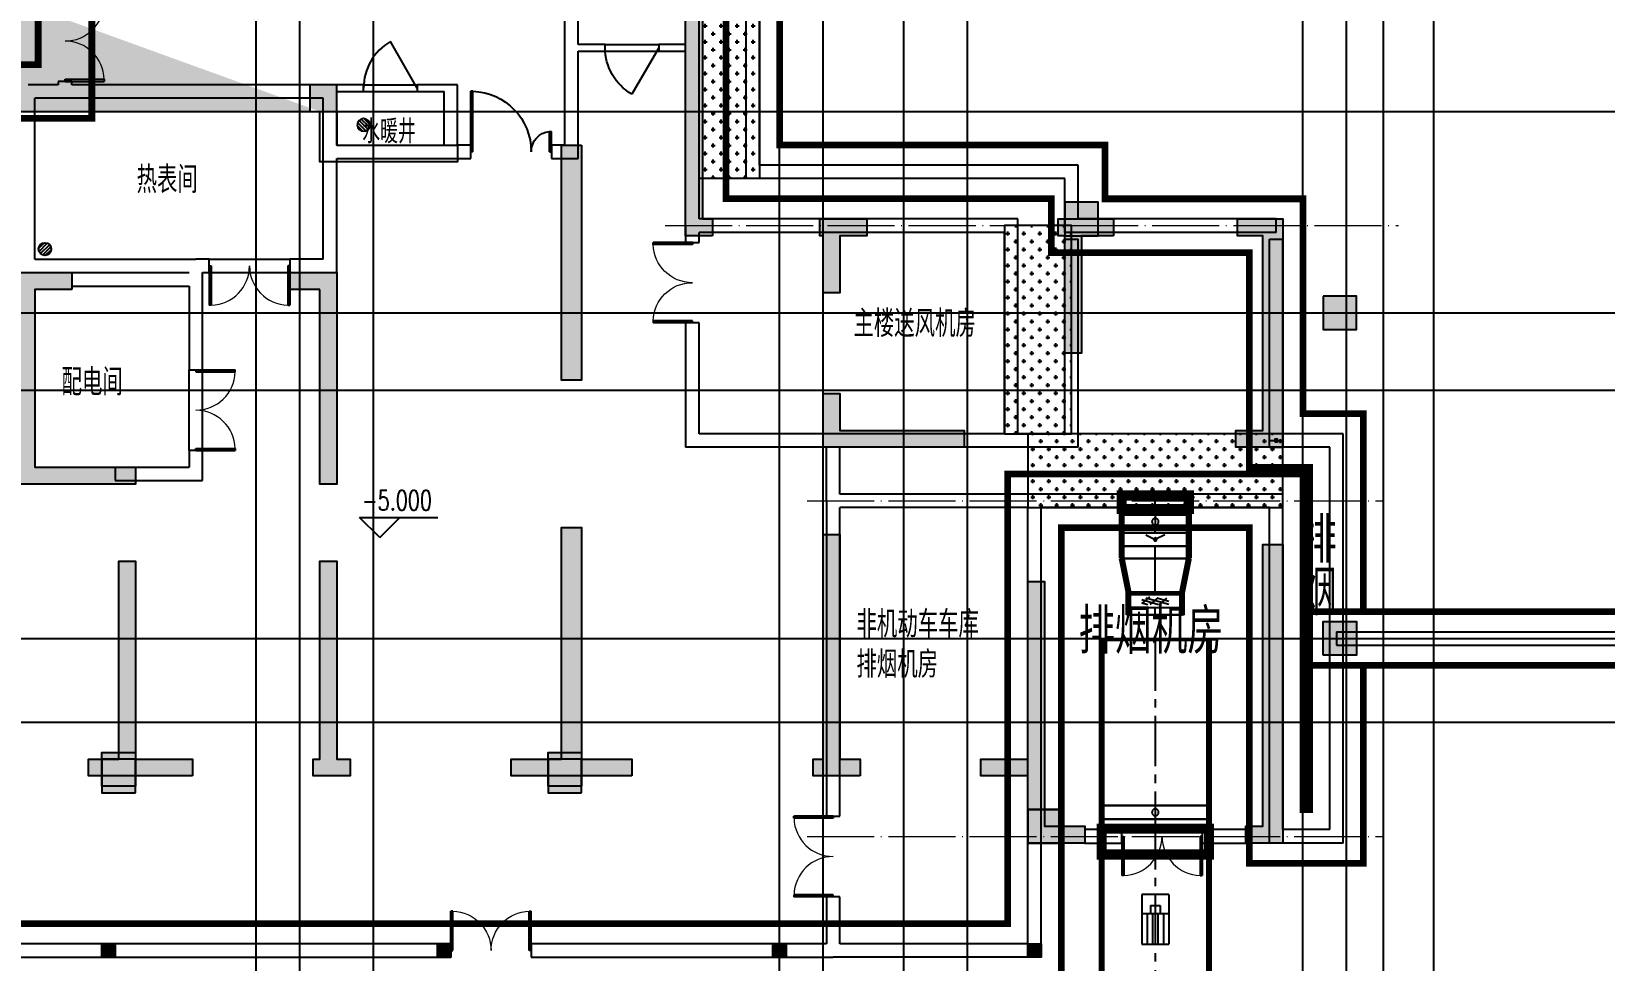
# Model space of a CAD drawing. Extents: x 369444 to 684549, y -549309 to 575337.
# Drawn here: x 417324 to 440770, y 229857 to 243700 of the extents above; entities that cross this region are included whole.
import ezdxf

# ---------------------------------------------------------------- set-up
doc = ezdxf.new("R2010")
doc.units = 0
doc.header["$LTSCALE"] = 1000
doc.header["$MEASUREMENT"] = 0
for name, pattern in [('CENTER2', [1.125, 0.75, -0.125, 0.125, -0.125]), ('DASH', [0.35, 0.25, -0.1]), ('DOTE', [2.42, 2, -0.2, 0.02, -0.2])]:
    doc.linetypes.add(name, pattern=pattern)
for name, color, linetype in [('A-DRWD', 140, 'Continuous'), ('COLUMN', 9, 'Continuous'), ('DIM_ELEV', 3, 'Continuous'), ('DOTE', 1, 'Continuous'), ('DUCT-排烟中心线', 5, 'CENTER2'), ('DUCT-排烟法兰', 4, 'Continuous'), ('DUCT-排烟管', 2, 'Continuous'), ('DUCT-排烟管端线', 4, 'Continuous'), ('DUCT-排烟阀门', 7, 'Continuous'), ('EQUIP_地漏', 7, 'Continuous'), ('HATCH_通用填充', 8, 'Continuous'), ('PROMPT', 1, 'Continuous'), ('WALL', 9, 'Continuous'), ('WINDOW', 4, 'Continuous'), ('房间名称', 72, 'Continuous'), ('构造柱', 6, 'Continuous'), ('防火分区线', 7, 'Continuous'), ('颜洞口', 1, 'Continuous'), ('风管标注', 3, 'Continuous')]:
    doc.layers.add(name, color=color, linetype=linetype)
doc.layers.add('DOTE2', color=122, linetype='DOTE', lineweight=9)
doc.layers.add('TEXT', color=7, linetype='Continuous', lineweight=13)
doc.styles.add('_HZTXT', font='txt.shx', dxfattribs={"width": 0.8, "bigfont": 'HZTXT.shx'})
doc.styles.add('_TCH_DIM', font='SIMPLEX', dxfattribs={"bigfont": 'GBCBIG'})
doc.styles.add('HNSJY', font='hnsjy-07.shx', dxfattribs={"width": 0.8, "bigfont": 'hnsjy-hz.shx'})
pattern_1 = [(0, (578068.88, 460955.98), (119.0625, 119.0625), [59.53125, -178.59375]), (90, (578098.65, 460926.21), (-119.0625, 119.0625), [59.53125, -178.59375])]

# ---------------------------------------------------------------- blocks, each defined once
blk = doc.blocks.new('A$C47E9097D')
at = {"layer": '构造柱'}
for points in [[(38050, -240400), (37850, -240400), (37850, -240600), (38050, -240600)], [(43050, -240400), (42850, -240400), (42850, -240600), (43050, -240600)], [(48050, -240400), (47850, -240400), (47850, -240600), (48050, -240600)], [(51850, -240400), (51650, -240400), (51650, -240600), (51850, -240600)]]:
    blk.add_hatch(color=256, dxfattribs=at).paths.add_polyline_path(points)
at = {"layer": '构造柱', "elevation": 14}
for points in [[(37850, -240400), (38050, -240400), (38050, -240600), (37850, -240600)], [(42850, -240400), (43050, -240400), (43050, -240600), (42850, -240600)], [(47850, -240400), (48050, -240400), (48050, -240600), (47850, -240600)], [(51650, -240400), (51850, -240400), (51850, -240600), (51650, -240600)]]:
    blk.add_lwpolyline(points, close=True, dxfattribs=at)
blk = doc.blocks.new('$TwtSys$00000141')
for p, q in [((-94, 8), (-10, 92)), ((-94, 8), (-10, 92)), ((-87, -35), (35, 87)), ((-87, -35), (35, 87)), ((-66, -66), (66, 66)), ((-66, -66), (66, 66)), ((-32, -87), (88, 33)), ((-32, -87), (88, 33)), ((11, -92), (92, -11)), ((11, -92), (92, -11))]:
    blk.add_line(p, q)
blk.add_circle((0, 0), 94)
blk.add_circle((0, 0), 94)
blk = doc.blocks.new('asdfdsghjgfh')
at = {"layer": 'WALL'}
h = blk.add_hatch(color=0, dxfattribs=at)
h.dxf.hatch_style = 1
h.paths.add_polyline_path([(463674, -219233), (463674, -218733), (463174, -218733), (463174, -218983), (463174, -219233), (463424, -219233)])
h.paths.add_polyline_path([(458774, -219233), (458774, -218983), (458774, -218733), (458274, -218733), (458274, -219233), (458524, -219233)])
h.paths.add_polyline_path([(445574, -219033), (445574, -218533), (445074, -218533), (445074, -218783), (445074, -219033), (445324, -219033)])
h.paths.add_polyline_path([(440674, -219033), (440674, -218783), (440674, -218533), (440174, -218533), (440174, -219033), (440424, -219033)])
h.paths.add_polyline_path([(469574, -227683), (469574, -227433), (469574, -227183), (469074, -227183), (469074, -227433), (469074, -227683), (469324, -227683)])
h.paths.add_polyline_path([(434774, -227683), (434774, -227433), (434774, -227183), (434274, -227183), (434274, -227433), (434274, -227683), (434524, -227683)])
h.paths.add_polyline_path([(461874, -235983), (461874, -235833), (461874, -235583), (461874, -235483), (461774, -235483), (461474, -235483), (461374, -235483), (461374, -235583), (461374, -235833), (461374, -235983)])
h.paths.add_polyline_path([(455224, -235983), (455224, -235833), (455224, -235583), (455224, -235483), (455074, -235483), (454824, -235483), (454724, -235483), (454724, -235583), (454724, -235833), (454724, -235983)])
h.paths.add_polyline_path([(445874, -235983), (445874, -235483), (445774, -235483), (445524, -235483), (445374, -235483), (445374, -235583), (445374, -235833), (445374, -235983)])
h.paths.add_polyline_path([(438374, -235983), (438374, -235833), (438374, -235583), (438374, -235483), (438274, -235483), (438024, -235483), (437874, -235483), (437874, -235583), (437874, -235833), (437874, -235983)])
h.paths.add_polyline_path([(469024, -236733), (469024, -236483), (469024, -236233), (468774, -236233), (468524, -236233), (468524, -236733)])
h.paths.add_polyline_path([(435324, -236733), (435324, -236233), (435074, -236233), (434824, -236233), (434824, -236483), (434824, -236733)])
at = {"layer": 'WALL', "color": 0}
for points in [[(469574, -227683), (469574, -227433), (469574, -227183), (469074, -227183), (469074, -227433), (469074, -227683), (469324, -227683)], [(455224, -235983), (455224, -235833), (455224, -235583), (455224, -235483), (455074, -235483), (454824, -235483), (454724, -235483), (454724, -235583), (454724, -235833), (454724, -235983)], [(469024, -236733), (469024, -236483), (469024, -236233), (468774, -236233), (468524, -236233), (468524, -236733)]]:
    blk.add_lwpolyline(points, close=True, dxfattribs=at)
at = {"layer": 'WALL', "color": 0, "elevation": 14}
blk.add_lwpolyline([(461874, -235983), (461874, -235833), (461874, -235583), (461874, -235483), (461774, -235483), (461474, -235483), (461374, -235483), (461374, -235583), (461374, -235833), (461374, -235983)], close=True, dxfattribs=at)
blk = doc.blocks.new('256g1dfgdf')
at = {"layer": 'WALL'}
h = blk.add_hatch(color=0, dxfattribs=at)
h.dxf.hatch_style = 1
h.paths.add_polyline_path([(-183057, -69119), (-183057, -68619), (-183557, -68619), (-183557, -69119)], flags=17)
h.paths.add_polyline_path([(-170857, -69119), (-170857, -68619), (-171407, -68619), (-171407, -69119)], flags=17)
h.paths.add_polyline_path([(-171407, -70819), (-171157, -70819), (-171157, -70419), (-171557, -70419), (-171557, -70819)], flags=17)
h.paths.add_polyline_path([(-183507, -70819), (-183357, -70819), (-183357, -70419), (-183757, -70419), (-183757, -70819)], flags=17)
h.paths.add_polyline_path([(-168657, -64219), (-170857, -64219), (-170857, -66419), (-170307, -66419), (-170307, -66619), (-171107, -66619), (-171107, -63969), (-168457, -63969), (-168457, -66619), (-169207, -66619), (-169207, -66419), (-168657, -66419)])
h.paths.add_polyline_path([(-179257, -73469), (-179807, -73469), (-179807, -73219), (-179257, -73219), (-178857, -73219), (-178857, -73469), (-179007, -73469), (-179007, -76369), (-180757, -76369), (-180757, -76119), (-179257, -76119)])
h.paths.add_polyline_path([(-165957, -64219), (-166607, -64219), (-166607, -63969), (-165707, -63969), (-165707, -65769), (-165957, -65769)])
h.paths.add_polyline_path([(-188307, -64019), (-188957, -64019), (-188957, -65569), (-189207, -65569), (-189207, -63769), (-188307, -63769)])
h.paths.add_polyline_path([(-173307, -80719), (-174157, -80719), (-174857, -80719), (-174857, -80469), (-174407, -80469), (-174407, -77519), (-174157, -77519), (-174157, -80469), (-173307, -80469)])
h.paths.add_polyline_path([(-180757, -80719), (-181607, -80719), (-181607, -80469), (-180757, -80469), (-180757, -77519), (-180507, -77519), (-180507, -80469), (-180057, -80469), (-180057, -80719)])
h.paths.add_polyline_path([(-175107, -73469), (-175657, -73469), (-175657, -76119), (-174157, -76119), (-174157, -76369), (-175907, -76369), (-175907, -73469), (-176057, -73469), (-176057, -73219), (-175657, -73219), (-175107, -73219)])
h.paths.add_polyline_path([(-159582, -72669), (-160057, -72669), (-160057, -74419), (-160307, -74419), (-160307, -72669), (-160407, -72669), (-160407, -72419), (-160057, -72419), (-159582, -72419)])
h.paths.add_polyline_path([(-163357, -80719), (-163657, -80719), (-164057, -80719), (-164057, -80469), (-163907, -80469), (-163907, -77119), (-163657, -77119), (-163657, -80469), (-163357, -80469)])
h.paths.add_polyline_path([(-166757, -80719), (-167782, -80719), (-168557, -80719), (-168557, -80469), (-167807, -80469), (-167807, -77019), (-167507, -77019), (-167507, -80469), (-166757, -80469)])
h.paths.add_polyline_path([(-191007, -75019), (-191007, -75819), (-193107, -75819), (-193107, -75569), (-191257, -75569), (-191257, -75019)])
h.paths.add_polyline_path([(-183307, -66419), (-184057, -66419), (-184057, -64019), (-186257, -64019), (-186257, -66219), (-185707, -66219), (-185707, -66419), (-186457, -66419), (-186457, -63769), (-183807, -63769), (-183807, -66169), (-183307, -66169)])
h.paths.add_polyline_path([(-171407, -73469), (-171857, -73469), (-171857, -73219), (-171157, -73219), (-171157, -76369), (-171407, -76369)])
h.paths.add_polyline_path([(-183057, -73469), (-183507, -73469), (-183507, -76369), (-183757, -76369), (-183757, -73219), (-183057, -73219)])
h.paths.add_polyline_path([(-187382, -80719), (-188157, -80719), (-188157, -80469), (-187407, -80469), (-187407, -77019), (-187107, -77019), (-187107, -80469), (-186357, -80469), (-186357, -80719)])
h.paths.add_polyline_path([(-191257, -80719), (-191557, -80719), (-191557, -80469), (-191257, -80469), (-191257, -77119), (-191007, -77119), (-191007, -80469), (-190857, -80469), (-190857, -80719)])
h.paths.add_polyline_path([(-194857, -72669), (-195332, -72669), (-195332, -72419), (-194857, -72419), (-194507, -72419), (-194507, -72669), (-194607, -72669), (-194607, -74419), (-194857, -74419)])
h.paths.add_polyline_path([(-157057, -81719), (-157607, -81719), (-157607, -81469), (-157357, -81469), (-157357, -77269), (-157057, -77269)])
h.paths.add_polyline_path([(-197307, -81719), (-197857, -81719), (-197857, -77269), (-197557, -77269), (-197557, -81469), (-197307, -81469)])
h.paths.add_polyline_path([(-165557, -72669), (-165957, -72669), (-165957, -69119), (-166357, -69119), (-166357, -68919), (-165707, -68919), (-165707, -72419), (-165557, -72419)])
h.paths.add_polyline_path([(-188957, -72669), (-189357, -72669), (-189357, -72419), (-189207, -72419), (-189207, -68919), (-188507, -68919), (-188507, -69119), (-188957, -69119)])
h.paths.add_polyline_path([(-160857, -80719), (-161557, -80719), (-161557, -80469), (-160857, -80469), (-160857, -77819), (-160607, -77819), (-160607, -80469), (-160607, -81469), (-160007, -81469), (-160007, -81719), (-160857, -81719)])
h.paths.add_polyline_path([(-187107, -71319), (-187107, -74819), (-187407, -74819), (-187407, -71319)])
h.paths.add_polyline_path([(-193357, -80719), (-194057, -80719), (-194057, -81719), (-194907, -81719), (-194907, -81469), (-194307, -81469), (-194307, -80469), (-194307, -77819), (-194057, -77819), (-194057, -80469), (-193357, -80469)])
h.paths.add_polyline_path([(-167507, -71319), (-167507, -74819), (-167807, -74819), (-167807, -71319)])
h.paths.add_polyline_path([(-171157, -80719), (-171507, -80719), (-171507, -80469), (-171407, -80469), (-171407, -77519), (-171157, -77519), (-171157, -80469), (-170957, -80469), (-170957, -80719)])
h.paths.add_polyline_path([(-183407, -80719), (-183757, -80719), (-183957, -80719), (-183957, -80469), (-183757, -80469), (-183757, -77519), (-183507, -77519), (-183507, -80469), (-183407, -80469)])
h.paths.add_polyline_path([(-157057, -75819), (-157757, -75819), (-157757, -75569), (-157357, -75569), (-157357, -72669), (-157732, -72669), (-157732, -72419), (-157057, -72419)])
h.paths.add_polyline_path([(-197157, -75819), (-197857, -75819), (-197857, -72419), (-197182, -72419), (-197182, -72669), (-197557, -72669), (-197557, -75569), (-197157, -75569)])
h.paths.add_polyline_path([(-163907, -72669), (-163957, -72669), (-163957, -72419), (-163657, -72419), (-163257, -72419), (-163257, -72669), (-163657, -72669), (-163657, -73519), (-163907, -73519)])
h.paths.add_polyline_path([(-190957, -72669), (-191007, -72669), (-191007, -73519), (-191257, -73519), (-191257, -72669), (-191657, -72669), (-191657, -72419), (-191257, -72419), (-190957, -72419)])
h.paths.add_polyline_path([(-161807, -75819), (-163907, -75819), (-163907, -75019), (-163657, -75019), (-163657, -75569), (-161807, -75569)])
edge = h.paths.add_edge_path()
edge.add_line((-183557, -66419), (-183557, -66519))
edge.add_line((-183557, -66519), (-183307, -66519))
edge.add_line((-183307, -66519), (-183307, -66419))
edge.add_line((-183507, -70819), (-183507, -71569))
edge.add_line((-183507, -71569), (-185557, -71569))
edge.add_line((-185557, -71569), (-185557, -71319))
edge.add_line((-185557, -71319), (-183757, -71319))
edge.add_line((-183757, -71319), (-183757, -70819))
edge.add_line((-171157, -70819), (-171157, -71319))
edge.add_line((-171157, -71319), (-169357, -71319))
edge.add_line((-169357, -71319), (-169357, -71569))
edge.add_line((-169357, -71569), (-171407, -71569))
edge.add_line((-171407, -71569), (-171407, -70819))
h.paths.add_polyline_path([(-183557, -66519), (-183307, -66519), (-183307, -66419), (-183557, -66419)], flags=16)
h.paths.add_polyline_path([(-183757, -71569), (-183507, -71569), (-183507, -70819), (-183757, -70819)], flags=16)
h.paths.add_polyline_path([(-185557, -71569), (-183757, -71569), (-183757, -71319), (-185557, -71319)], flags=16)
h.paths.add_polyline_path([(-171407, -71569), (-171157, -71569), (-171157, -70819), (-171407, -70819)], flags=16)
h.paths.add_polyline_path([(-171157, -71569), (-169357, -71569), (-169357, -71319), (-171157, -71319)], flags=16)
at = {"layer": 'WALL', "color": 0}
for points in [[(-165557, -72669), (-165957, -72669), (-165957, -69119), (-166357, -69119), (-166357, -68919), (-165707, -68919), (-165707, -72419), (-165557, -72419)], [(-171407, -70819), (-171157, -70819), (-171157, -70419), (-171557, -70419), (-171557, -70819)], [(-167507, -71319), (-167507, -74819), (-167807, -74819), (-167807, -71319)], [(-163907, -72669), (-163957, -72669), (-163957, -72419), (-163657, -72419), (-163257, -72419), (-163257, -72669), (-163657, -72669), (-163657, -73519), (-163907, -73519)], [(-159582, -72669), (-160057, -72669), (-160057, -74419), (-160307, -74419), (-160307, -72669), (-160407, -72669), (-160407, -72419), (-160057, -72419), (-159582, -72419)], [(-157057, -75819), (-157757, -75819), (-157757, -75569), (-157357, -75569), (-157357, -72669), (-157732, -72669), (-157732, -72419), (-157057, -72419)], [(-175107, -73469), (-175657, -73469), (-175657, -76119), (-174157, -76119), (-174157, -76369), (-175907, -76369), (-175907, -73469), (-176057, -73469), (-176057, -73219), (-175657, -73219), (-175107, -73219)], [(-171407, -73469), (-171857, -73469), (-171857, -73219), (-171157, -73219), (-171157, -76369), (-171407, -76369)], [(-161807, -75819), (-163907, -75819), (-163907, -75019), (-163657, -75019), (-163657, -75569), (-161807, -75569)], [(-166757, -80719), (-167782, -80719), (-168557, -80719), (-168557, -80469), (-167807, -80469), (-167807, -77019), (-167507, -77019), (-167507, -80469), (-166757, -80469)], [(-163357, -80719), (-163657, -80719), (-164057, -80719), (-164057, -80469), (-163907, -80469), (-163907, -77119), (-163657, -77119), (-163657, -80469), (-163357, -80469)], [(-157057, -81719), (-157607, -81719), (-157607, -81469), (-157357, -81469), (-157357, -77269), (-157057, -77269)], [(-173307, -80719), (-174157, -80719), (-174857, -80719), (-174857, -80469), (-174407, -80469), (-174407, -77519), (-174157, -77519), (-174157, -80469), (-173307, -80469)], [(-171157, -80719), (-171507, -80719), (-171507, -80469), (-171407, -80469), (-171407, -77519), (-171157, -77519), (-171157, -80469), (-170957, -80469), (-170957, -80719)], [(-160857, -80719), (-161557, -80719), (-161557, -80469), (-160857, -80469), (-160857, -77819), (-160607, -77819), (-160607, -80469), (-160607, -81469), (-160007, -81469), (-160007, -81719), (-160857, -81719)]]:
    blk.add_lwpolyline(points, close=True, dxfattribs=at)
blk.add_lwpolyline([(-171157, -70819), (-171157, -71319), (-169357, -71319), (-169357, -71569), (-171407, -71569), (-171407, -70819)], dxfattribs=at)
blk = doc.blocks.new('$DorLib2D$00000002')
for p, q in [((-0.5, 0), (-0.5, 0.4875)), ((-0.475, 0.4875), (-0.5, 0.4875)), ((-0.475, 0), (-0.475, 0.4875)), ((0.475, 0), (0.475, 0.4875)), ((0.475, 0.4875), (0.5, 0.4875)), ((0.5, 0), (0.5, 0.4875)), ((-0.5, 0), (-0.475, 0)), ((0.5, 0), (0.475, 0))]:
    blk.add_line(p, q)
at = {"lineweight": 13}
for centre, start, end in [((-0.4875, 0), 0, 88.53072), ((0.4875, 0), 91.46928, 180)]:
    blk.add_arc(centre, 0.4875, start, end, dxfattribs=at)
blk = doc.blocks.new('$DORLIB2D$00000228')
at = {"color": 0, "lineweight": -2}
blk.add_line((0.5, 0), (0, 0.866), dxfattribs=at)
blk.add_arc((0.5, 0), 1, 120, 180, dxfattribs=at)
blk = doc.blocks.new('$DorLib2D$00000225')
at = {"color": 0}
for p, q in [((0.475, -0.001), (0.475, 0.752)), ((0.475, 0.752), (0.5, 0.752)), ((0.5, -0.001), (0.5, 0.752)), ((-0.5, 0), (-0.5, 0.252)), ((-0.475, 0.252), (-0.5, 0.252)), ((-0.475, 0), (-0.475, 0.252)), ((-0.475, 0), (-0.5, 0)), ((0.475, -0.001), (0.5, -0.001))]:
    blk.add_line(p, q, dxfattribs=at)
for centre, radius, start, end in [((0.505, -0.002), 0.755, 92.2493, 179.7238), ((-0.501, 0.003), 0.251, 359.7899, 84.0974)]:
    blk.add_arc(centre, radius, start, end, dxfattribs=at)
blk = doc.blocks.new('column500')
h = blk.add_hatch(color=0)
h.dxf.hatch_style = 1
h.paths.add_polyline_path([(-216381, -381440), (-215881, -381440), (-215881, -380940), (-216381, -380940)])
at = {"color": 0}
blk.add_lwpolyline([(-216381, -381440), (-215881, -381440), (-215881, -380940), (-216381, -380940)], close=True, dxfattribs=at)
blk = doc.blocks.new('N-风管')
at = {"color": 0}
for p, q in [((38489269830.665176, 3905325314.898585, -385.98599), (38489269830.665176, 3905324573.898585, -385.98599)), ((38489270230.665176, 3905325314.898585, -385.98599), (38489269830.665176, 3905325314.898585, -385.98599)), ((38489269830.665176, 3905325029.909986, -385.98599), (38489270230.665176, 3905325029.909986, -385.98599)), ((38489269958.665176, 3905325150.692986, -385.98599), (38489270102.665176, 3905325150.692986, -385.98599)), ((38489269958.665176, 3905325150.692986, -385.98599), (38489269958.665176, 3905325029.909986, -385.98599)), ((38489269830.665176, 3905324573.898585, -385.98599), (38489270230.665176, 3905324573.898585, -385.98599))]:
    blk.add_line(p, q, dxfattribs=at)
at = {"color": 0, "linetype": 'Continuous'}
for p, q in [((38489270230.665176, 3905325314.898585, -385.98599), (38489270230.665176, 3905324573.898585, -385.98599)), ((38489269910.665176, 3905325029.909986, -385.98599), (38489269910.665176, 3905324573.898585, -385.98599)), ((38489269990.665176, 3905325029.909986, -385.98599), (38489269990.665176, 3905324573.898585, -385.98599)), ((38489270070.665176, 3905325029.909986, -385.98599), (38489270070.665176, 3905324573.898585, -385.98599)), ((38489270102.665176, 3905325150.692986, -385.98599), (38489270102.665176, 3905325029.909986, -385.98599)), ((38489270150.665176, 3905325029.909986, -385.98599), (38489270150.665176, 3905324573.898585, -385.98599))]:
    blk.add_line(p, q, dxfattribs=at)
at = {"layer": 'DUCT-排烟中心线', "color": 0}
for p, q in [((38489270030.665176, 3905330968.89045), (38489270030.665176, 3905331280.367709)), ((38489270030.665176, 3905330968.89045), (38489270030.665176, 3905331280.367709)), ((38489270030.665176, 3905330704.888152), (38489270030.665176, 3905330768.49045)), ((38489270030.665176, 3905330321.282663), (38489270030.665176, 3905330504.488152)), ((38489270030.665176, 3905329821.282663), (38489270030.665176, 3905330321.282663)), ((38489270030.665176, 3905329786.707947), (38489270030.665176, 3905329821.282663)), ((38489270030.665176, 3905329480.56771), (38489270030.665176, 3905329586.307947)), ((38489270030.665176, 3905329100.46771), (38489270030.665176, 3905326639.053872)), ((38489270030.665176, 3905326438.653872), (38489270030.665176, 3905323890.568964))]:
    blk.add_line(p, q, dxfattribs=at)
at = {"layer": 'DUCT-排烟法兰', "color": 0}
for p, q in [((38489270560.665176, 3905330968.79045), (38489269500.665176, 3905330968.79045)), ((38489270560.665176, 3905330968.79045), (38489269500.665176, 3905330968.79045)), ((38489270560.665176, 3905330768.59045), (38489269500.665176, 3905330768.59045)), ((38489270560.665176, 3905330321.182663), (38489269500.665176, 3905330321.182663)), ((38489270460.665176, 3905329821.382663), (38489269600.665176, 3905329821.382663)), ((38489270460.665176, 3905329786.607947), (38489269600.665176, 3905329786.607947)), ((38489270460.665176, 3905329586.407947), (38489269600.665176, 3905329586.407947)), ((38489270460.665176, 3905329480.46771), (38489269600.665176, 3905329480.46771)), ((38489269190.665176, 3905326638.953872), (38489270870.665176, 3905326638.953872)), ((38489269190.665176, 3905326438.753872), (38489270870.665176, 3905326438.753872))]:
    blk.add_line(p, q, dxfattribs=at)
at = {"layer": 'DUCT-排烟法兰', "color": 0, "linetype": 'ByBlock'}
for p, q in [((38489270560.665176, 3905330704.788152), (38489269500.665176, 3905330704.788152)), ((38489270560.665176, 3905330504.588152), (38489269500.665176, 3905330504.588152))]:
    blk.add_line(p, q, dxfattribs=at)
at = {"layer": 'DUCT-排烟管', "color": 0, "const_width": 90}
for points in [[(38489269530.665176, 3905331280.367709), (38489269530.665176, 3905330968.89045)], [(38489269530.665176, 3905331280.367709), (38489269530.665176, 3905330968.89045)], [(38489270530.665176, 3905330968.89045), (38489270530.665176, 3905331280.367709)], [(38489270530.665176, 3905330968.89045), (38489270530.665176, 3905331280.367709)], [(38489269530.665176, 3905330768.69045), (38489269530.665176, 3905330968.69045)], [(38489269530.665176, 3905330768.49045), (38489269530.665176, 3905330704.888152)], [(38489270530.665176, 3905330968.69045), (38489270530.665176, 3905330768.69045)], [(38489270530.665176, 3905330704.888152), (38489270530.665176, 3905330768.49045)], [(38489269530.665176, 3905330504.688152), (38489269530.665176, 3905330704.688152)], [(38489270530.665176, 3905330704.688152), (38489270530.665176, 3905330504.688152)], [(38489269530.665176, 3905330504.488152), (38489269530.665176, 3905330321.282663)], [(38489269630.665176, 3905329821.282663), (38489269530.665176, 3905330321.282663)], [(38489270430.665176, 3905329821.282663), (38489270530.665176, 3905330321.282663)], [(38489270530.665176, 3905330321.282663), (38489270530.665176, 3905330504.488152)], [(38489269630.665176, 3905329821.282663), (38489269630.665176, 3905329786.707947)], [(38489269630.665176, 3905329586.507947), (38489269630.665176, 3905329786.507947)], [(38489270430.665176, 3905329786.707947), (38489270430.665176, 3905329821.282663)], [(38489270430.665176, 3905329786.507947), (38489270430.665176, 3905329586.507947)], [(38489269630.665176, 3905329586.307947), (38489269630.665176, 3905329480.56771)], [(38489270430.665176, 3905329480.56771), (38489270430.665176, 3905329586.307947)], [(38489269230.665176, 3905329100.46771), (38489269230.665176, 3905326639.053872)], [(38489270830.665176, 3905326639.053872), (38489270830.665176, 3905329100.46771)], [(38489269230.665176, 3905326438.853872), (38489269230.665176, 3905326638.853872)], [(38489270830.665176, 3905326638.853872), (38489270830.665176, 3905326438.853872)], [(38489269230.665176, 3905326438.653872), (38489269230.665176, 3905323890.568964)], [(38489270830.665176, 3905323890.568964), (38489270830.665176, 3905326438.653872)]]:
    blk.add_lwpolyline(points, dxfattribs=at)
at = {"layer": 'DUCT-排烟管端线', "color": 0}
for p, q in [((38489270530.665176, 3905331280.367709), (38489269530.665176, 3905331280.367709)), ((38489270530.665176, 3905331280.367709), (38489269530.665176, 3905331280.367709)), ((38489269530.665176, 3905330968.89045), (38489270530.665176, 3905330968.89045)), ((38489269530.665176, 3905330968.89045), (38489270530.665176, 3905330968.89045)), ((38489270530.665176, 3905330968.69045), (38489269530.665176, 3905330968.69045)), ((38489270530.665176, 3905330768.69045), (38489269530.665176, 3905330768.69045)), ((38489270530.665176, 3905330768.49045), (38489269530.665176, 3905330768.49045)), ((38489269530.665176, 3905330704.888152), (38489270530.665176, 3905330704.888152)), ((38489269530.665176, 3905330704.688152), (38489270530.665176, 3905330704.688152)), ((38489269530.665176, 3905330504.688152), (38489270530.665176, 3905330504.688152)), ((38489270530.665176, 3905330504.488152), (38489269530.665176, 3905330504.488152)), ((38489269530.665176, 3905330321.282663), (38489270530.665176, 3905330321.282663)), ((38489270530.665176, 3905330321.282663), (38489269530.665176, 3905330321.282663)), ((38489270430.665176, 3905329821.282663), (38489269630.665176, 3905329821.282663)), ((38489269630.665176, 3905329821.282663), (38489270430.665176, 3905329821.282663)), ((38489269630.665176, 3905329786.707947), (38489270430.665176, 3905329786.707947)), ((38489270430.665176, 3905329786.507947), (38489269630.665176, 3905329786.507947)), ((38489270430.665176, 3905329586.507947), (38489269630.665176, 3905329586.507947)), ((38489270430.665176, 3905329586.307947), (38489269630.665176, 3905329586.307947)), ((38489269630.665176, 3905329480.56771), (38489270430.665176, 3905329480.56771)), ((38489270830.665176, 3905329100.46771), (38489269230.665176, 3905329100.46771)), ((38489269230.665176, 3905326639.053872), (38489270830.665176, 3905326639.053872)), ((38489270830.665176, 3905326638.853872), (38489269230.665176, 3905326638.853872)), ((38489270830.665176, 3905326438.853872), (38489269230.665176, 3905326438.853872)), ((38489270830.665176, 3905326438.653872), (38489269230.665176, 3905326438.653872))]:
    blk.add_line(p, q, dxfattribs=at)
at = {"layer": 'DUCT-排烟阀门', "color": 0}
for p, q in [((38489269981.550819, 3905330878.059516), (38489269980.763847, 3905330871.829977)), ((38489269980.763847, 3905330871.829977), (38489269980.763847, 3905330865.550924)), ((38489269980.763847, 3905330865.550924), (38489269981.550819, 3905330859.321384)), ((38489269983.112358, 3905330884.1413), (38489269981.550819, 3905330878.059516)), ((38489269981.550819, 3905330859.321384), (38489269983.112358, 3905330853.239601)), ((38489269985.423828, 3905330889.979415), (38489269983.112358, 3905330884.1413)), ((38489269983.112358, 3905330853.239601), (38489269985.423828, 3905330847.401486)), ((38489269988.448792, 3905330895.48179), (38489269985.423828, 3905330889.979415)), ((38489269985.423828, 3905330847.401486), (38489269988.448792, 3905330841.899111)), ((38489269992.139519, 3905330900.56165), (38489269988.448792, 3905330895.48179)), ((38489269988.448792, 3905330841.899111), (38489269992.139519, 3905330836.819251)), ((38489269996.437828, 3905330905.138882), (38489269992.139519, 3905330900.56165)), ((38489269992.139519, 3905330836.819251), (38489269996.437828, 3905330832.242019)), ((38489270001.275917, 3905330909.1413), (38489269996.437828, 3905330905.138882)), ((38489269996.437828, 3905330832.242019), (38489270001.275917, 3905330828.239601)), ((38489270006.577499, 3905330912.505785), (38489270001.275917, 3905330909.1413)), ((38489270001.275917, 3905330828.239601), (38489270006.577499, 3905330824.875116)), ((38489270012.258957, 3905330915.179275), (38489270006.577499, 3905330912.505785)), ((38489270006.577499, 3905330824.875116), (38489270012.258957, 3905330822.201626)), ((38489270018.23069, 3905330917.119608), (38489270012.258957, 3905330915.179275)), ((38489270012.258957, 3905330822.201626), (38489270018.23069, 3905330820.261292)), ((38489270024.398521, 3905330918.296185), (38489270018.23069, 3905330917.119608)), ((38489270018.23069, 3905330820.261292), (38489270024.398521, 3905330819.084715)), ((38489270030.665176, 3905330918.69045), (38489270024.398521, 3905330918.296185)), ((38489270024.398521, 3905330819.084715), (38489270030.665176, 3905330818.69045)), ((38489270030.665176, 3905330956.19045), (38489270030.665176, 3905330781.19045)), ((38489270036.931847, 3905330918.296185), (38489270030.665176, 3905330918.69045)), ((38489270030.665176, 3905330818.69045), (38489270036.931847, 3905330819.084715)), ((38489270043.099678, 3905330917.119608), (38489270036.931847, 3905330918.296185)), ((38489270036.931847, 3905330819.084715), (38489270043.099678, 3905330820.261292)), ((38489270049.071411, 3905330915.179275), (38489270043.099678, 3905330917.119608)), ((38489270043.099678, 3905330820.261292), (38489270049.071411, 3905330822.201626)), ((38489270054.752869, 3905330912.505784), (38489270049.071411, 3905330915.179275)), ((38489270049.071411, 3905330822.201626), (38489270054.752869, 3905330824.875116)), ((38489270060.054443, 3905330909.1413), (38489270054.752869, 3905330912.505784)), ((38489270054.752869, 3905330824.875116), (38489270060.054443, 3905330828.2396)), ((38489270064.89254, 3905330905.138882), (38489270060.054443, 3905330909.1413)), ((38489270060.054443, 3905330828.2396), (38489270064.89254, 3905330832.242019)), ((38489270069.190849, 3905330900.561649), (38489270064.89254, 3905330905.138882)), ((38489270064.89254, 3905330832.242019), (38489270069.190849, 3905330836.819251)), ((38489270072.881577, 3905330895.48179), (38489270069.190849, 3905330900.561649)), ((38489270069.190849, 3905330836.819251), (38489270072.881577, 3905330841.89911)), ((38489270075.90654, 3905330889.979414), (38489270072.881577, 3905330895.48179)), ((38489270072.881577, 3905330841.89911), (38489270075.90654, 3905330847.401485)), ((38489270078.21801, 3905330884.1413), (38489270075.90654, 3905330889.979414)), ((38489270075.90654, 3905330847.401485), (38489270078.21801, 3905330853.2396)), ((38489270079.779549, 3905330878.059516), (38489270078.21801, 3905330884.1413)), ((38489270078.21801, 3905330853.2396), (38489270079.779549, 3905330859.321384)), ((38489270080.566521, 3905330871.829976), (38489270079.779549, 3905330878.059516)), ((38489270079.779549, 3905330859.321384), (38489270080.566521, 3905330865.550924)), ((38489270080.566521, 3905330865.550924), (38489270080.566521, 3905330871.829976)), ((38489269890.665176, 3905330674.688152), (38489270030.665176, 3905330604.688152)), ((38489270009.352837, 3905330610.752052), (38489270008.601486, 3905330606.73267)), ((38489270008.601486, 3905330606.73267), (38489270008.601486, 3905330602.643665)), ((38489270008.601486, 3905330602.643665), (38489270009.352837, 3905330598.624282)), ((38489270010.829964, 3905330614.564935), (38489270009.352837, 3905330610.752052)), ((38489270009.352837, 3905330598.624282), (38489270010.829964, 3905330594.811398)), ((38489270012.982536, 3905330618.041475), (38489270010.829964, 3905330614.564935)), ((38489270010.829964, 3905330594.811398), (38489270012.982536, 3905330591.334854)), ((38489270015.737289, 3905330621.063284), (38489270012.982536, 3905330618.041475)), ((38489270012.982536, 3905330591.334854), (38489270015.737289, 3905330588.313041)), ((38489270016.082024, 3905330608.225996), (38489270015.676033, 3905330605.402181)), ((38489270015.676033, 3905330605.402181), (38489270015.811768, 3905330602.55256)), ((38489270019.000381, 3905330623.527458), (38489270015.737289, 3905330621.063284)), ((38489270015.737289, 3905330588.313041), (38489270019.000381, 3905330585.848862)), ((38489270015.811768, 3905330602.55256), (38489270016.484352, 3905330599.780125)), ((38489270017.015106, 3905330610.921943), (38489270016.082024, 3905330608.225996)), ((38489270016.484352, 3905330599.780125), (38489270017.669472, 3905330597.185079)), ((38489270018.441528, 3905330613.392585), (38489270017.015106, 3905330610.921943)), ((38489270017.669472, 3905330597.185079), (38489270019.324287, 3905330594.861213)), ((38489270020.309753, 3905330615.548625), (38489270018.441528, 3905330613.392585)), ((38489270022.660713, 3905330625.350082), (38489270019.000381, 3905330623.527458)), ((38489270019.000381, 3905330585.848862), (38489270022.660713, 3905330584.026233)), ((38489270019.324287, 3905330594.861213), (38489270021.388992, 3905330592.892518)), ((38489270020.235428, 3905330607.218381), (38489270019.945053, 3905330605.198812)), ((38489270019.945053, 3905330605.198812), (38489270020.042137, 3905330603.160786)), ((38489270020.042137, 3905330603.160786), (38489270020.523163, 3905330601.177963)), ((38489270020.902763, 3905330609.146502), (38489270020.235428, 3905330607.218381)), ((38489270022.552254, 3905330617.312141), (38489270020.309753, 3905330615.548625)), ((38489270020.523163, 3905330601.177963), (38489270021.37075, 3905330599.322008)), ((38489270021.92292, 3905330610.913486), (38489270020.902763, 3905330609.146502)), ((38489270021.37075, 3905330599.322008), (38489270022.554268, 3905330597.659998)), ((38489270021.388992, 3905330592.892518), (38489270023.788963, 3905330591.350149)), ((38489270023.259064, 3905330612.45547), (38489270021.92292, 3905330610.913486)), ((38489270025.087959, 3905330618.619392), (38489270022.552254, 3905330617.312141)), ((38489270022.554268, 3905330597.659998), (38489270024.03093, 3905330596.252005)), ((38489270026.59362, 3905330626.469089), (38489270022.660713, 3905330625.350082)), ((38489270022.660713, 3905330584.026233), (38489270026.59362, 3905330582.907221)), ((38489270024.862869, 3905330613.716722), (38489270023.259064, 3905330612.45547)), ((38489270023.788963, 3905330591.350149), (38489270026.437462, 3905330590.289849)), ((38489270024.03093, 3905330596.252005), (38489270025.747368, 3905330595.148916)), ((38489270026.676399, 3905330614.651659), (38489270024.862869, 3905330613.716722)), ((38489270027.825249, 3905330619.423132), (38489270025.087959, 3905330618.619392)), ((38489270025.747368, 3905330595.148916), (38489270027.641548, 3905330594.3906)), ((38489270026.437462, 3905330590.289849), (38489270029.238762, 3905330589.749942)), ((38489270030.665176, 3905330626.846372), (38489270026.59362, 3905330626.469089)), ((38489270026.59362, 3905330582.907221), (38489270030.665176, 3905330582.529932)), ((38489270028.634087, 3905330615.226489), (38489270026.676399, 3905330614.651659)), ((38489270027.641548, 3905330594.3906), (38489270029.645012, 3905330594.004464)), ((38489270030.665176, 3905330619.694312), (38489270027.825249, 3905330619.423132)), ((38489270030.665176, 3905330615.420436), (38489270028.634087, 3905330615.226489)), ((38489270029.238762, 3905330589.749942), (38489270032.091614, 3905330589.74994)), ((38489270029.645012, 3905330594.004464), (38489270031.685364, 3905330594.004465)), ((38489270170.665176, 3905330674.688152), (38489270030.665176, 3905330604.688152)), ((38489270034.736748, 3905330626.469083), (38489270030.665176, 3905330626.846372)), ((38489270033.505119, 3905330619.42313), (38489270030.665176, 3905330619.694312)), ((38489270032.696281, 3905330615.22649), (38489270030.665176, 3905330615.420436)), ((38489270030.665176, 3905330582.529932), (38489270034.736748, 3905330582.907215)), ((38489270031.685364, 3905330594.004465), (38489270033.68882, 3905330594.390601)), ((38489270032.091614, 3905330589.74994), (38489270034.892906, 3905330590.289845)), ((38489270034.653969, 3905330614.651661), (38489270032.696281, 3905330615.22649)), ((38489270036.242409, 3905330618.619387), (38489270033.505119, 3905330619.42313)), ((38489270033.68882, 3905330594.390601), (38489270035.583, 3905330595.148919)), ((38489270036.467499, 3905330613.716725), (38489270034.653969, 3905330614.651661)), ((38489270038.669647, 3905330625.350071), (38489270034.736748, 3905330626.469083)), ((38489270034.736748, 3905330582.907215), (38489270038.669647, 3905330584.026221)), ((38489270034.892906, 3905330590.289845), (38489270037.541397, 3905330591.350142)), ((38489270035.583, 3905330595.148919), (38489270037.299438, 3905330596.252008)), ((38489270038.778122, 3905330617.312133), (38489270036.242409, 3905330618.619387)), ((38489270038.071312, 3905330612.455473), (38489270036.467499, 3905330613.716725)), ((38489270037.299438, 3905330596.252008), (38489270038.7761, 3905330597.660002)), ((38489270037.541397, 3905330591.350142), (38489270039.941383, 3905330592.892509)), ((38489270039.407448, 3905330610.913489), (38489270038.071312, 3905330612.455473)), ((38489270042.329987, 3905330623.527442), (38489270038.669647, 3905330625.350071)), ((38489270038.669647, 3905330584.026221), (38489270042.329987, 3905330585.848845)), ((38489270038.7761, 3905330597.660002), (38489270039.959618, 3905330599.322012)), ((38489270041.020607, 3905330615.548615), (38489270038.778122, 3905330617.312133)), ((38489270040.427612, 3905330609.146506), (38489270039.407448, 3905330610.913489)), ((38489270039.941383, 3905330592.892509), (38489270042.006081, 3905330594.861201)), ((38489270039.959618, 3905330599.322012), (38489270040.807213, 3905330601.177968)), ((38489270041.09494, 3905330607.218386), (38489270040.427612, 3905330609.146506)), ((38489270040.807213, 3905330601.177968), (38489270041.288231, 3905330603.160791)), ((38489270042.88884, 3905330613.392572), (38489270041.020607, 3905330615.548615)), ((38489270041.385307, 3905330605.198817), (38489270041.09494, 3905330607.218386)), ((38489270041.288231, 3905330603.160791), (38489270041.385307, 3905330605.198817)), ((38489270042.006081, 3905330594.861201), (38489270043.660896, 3905330597.185065)), ((38489270045.593079, 3905330621.063263), (38489270042.329987, 3905330623.527442)), ((38489270042.329987, 3905330585.848845), (38489270045.593079, 3905330588.313019)), ((38489270044.315262, 3905330610.921929), (38489270042.88884, 3905330613.392572)), ((38489270043.660896, 3905330597.185065), (38489270044.846024, 3905330599.780111)), ((38489270045.248337, 3905330608.225981), (38489270044.315262, 3905330610.921929)), ((38489270044.846024, 3905330599.780111), (38489270045.5186, 3905330602.552545)), ((38489270045.654343, 3905330605.402166), (38489270045.248337, 3905330608.225981)), ((38489270045.5186, 3905330602.552545), (38489270045.654343, 3905330605.402166)), ((38489270048.347816, 3905330618.04145), (38489270045.593079, 3905330621.063263)), ((38489270045.593079, 3905330588.313019), (38489270048.347816, 3905330591.334828)), ((38489270050.500397, 3905330614.564906), (38489270048.347816, 3905330618.04145)), ((38489270048.347816, 3905330591.334828), (38489270050.500397, 3905330594.811369)), ((38489270051.977524, 3905330610.752021), (38489270050.500397, 3905330614.564906)), ((38489270050.500397, 3905330594.811369), (38489270051.977524, 3905330598.624252)), ((38489270052.728882, 3905330606.732638), (38489270051.977524, 3905330610.752021)), ((38489270051.977524, 3905330598.624252), (38489270052.728882, 3905330602.643633)), ((38489270052.728882, 3905330602.643633), (38489270052.728882, 3905330606.732638)), ((38489269830.665176, 3905329707.879839), (38489270077.904671, 3905329636.507947)), ((38489269830.665176, 3905329661.691818), (38489269917.904671, 3905329636.507947)), ((38489269833.826683, 3905329648.115098), (38489269949.296722, 3905329748.115098)), ((38489269891.494507, 3905329736.507947), (38489270230.665176, 3905329638.597807)), ((38489269956.3638, 3905329636.507947), (38489270071.833847, 3905329736.507947)), ((38489270051.494507, 3905329736.507947), (38489270230.665176, 3905329684.785829)), ((38489270085.861168, 3905329628.382942), (38489270201.331223, 3905329728.382942)), ((38489270030.665176, 3905326626.353872), (38489270030.665176, 3905326451.353872)), ((38489269981.550819, 3905326548.222938), (38489269980.763847, 3905326541.993398)), ((38489269980.763847, 3905326541.993398), (38489269980.763847, 3905326535.714346)), ((38489269980.763847, 3905326535.714346), (38489269981.550819, 3905326529.484806)), ((38489269983.112358, 3905326554.304722), (38489269981.550819, 3905326548.222938)), ((38489269981.550819, 3905326529.484806), (38489269983.112358, 3905326523.403022)), ((38489269985.423828, 3905326560.142837), (38489269983.112358, 3905326554.304722)), ((38489269983.112358, 3905326523.403022), (38489269985.423828, 3905326517.564908)), ((38489269988.448792, 3905326565.645212), (38489269985.423828, 3905326560.142837)), ((38489269985.423828, 3905326517.564908), (38489269988.448792, 3905326512.062532)), ((38489269992.139519, 3905326570.725071), (38489269988.448792, 3905326565.645212)), ((38489269988.448792, 3905326512.062532), (38489269992.139519, 3905326506.982673)), ((38489269996.437828, 3905326575.302303), (38489269992.139519, 3905326570.725071)), ((38489269992.139519, 3905326506.982673), (38489269996.437828, 3905326502.40544)), ((38489270001.275917, 3905326579.304722), (38489269996.437828, 3905326575.302303)), ((38489269996.437828, 3905326502.40544), (38489270001.275917, 3905326498.403022)), ((38489270006.577499, 3905326582.669206), (38489270001.275917, 3905326579.304722)), ((38489270001.275917, 3905326498.403022), (38489270006.577499, 3905326495.038538)), ((38489270012.258957, 3905326585.342696), (38489270006.577499, 3905326582.669206)), ((38489270006.577499, 3905326495.038538), (38489270012.258957, 3905326492.365047)), ((38489270018.23069, 3905326587.28303), (38489270012.258957, 3905326585.342696)), ((38489270012.258957, 3905326492.365047), (38489270018.23069, 3905326490.424714)), ((38489270024.398521, 3905326588.459607), (38489270018.23069, 3905326587.28303)), ((38489270018.23069, 3905326490.424714), (38489270024.398521, 3905326489.248137)), ((38489270030.665176, 3905326588.853872), (38489270024.398521, 3905326588.459607)), ((38489270024.398521, 3905326489.248137), (38489270030.665176, 3905326488.853872)), ((38489270036.931847, 3905326588.459607), (38489270030.665176, 3905326588.853872)), ((38489270030.665176, 3905326488.853872), (38489270036.931847, 3905326489.248137)), ((38489270043.099678, 3905326587.28303), (38489270036.931847, 3905326588.459607)), ((38489270036.931847, 3905326489.248137), (38489270043.099678, 3905326490.424714)), ((38489270049.071411, 3905326585.342696), (38489270043.099678, 3905326587.28303)), ((38489270043.099678, 3905326490.424714), (38489270049.071411, 3905326492.365047)), ((38489270054.752869, 3905326582.669206), (38489270049.071411, 3905326585.342696)), ((38489270049.071411, 3905326492.365047), (38489270054.752869, 3905326495.038538)), ((38489270060.054443, 3905326579.304721), (38489270054.752869, 3905326582.669206)), ((38489270054.752869, 3905326495.038538), (38489270060.054443, 3905326498.403022)), ((38489270064.89254, 3905326575.302303), (38489270060.054443, 3905326579.304721)), ((38489270060.054443, 3905326498.403022), (38489270064.89254, 3905326502.40544)), ((38489270069.190849, 3905326570.725071), (38489270064.89254, 3905326575.302303)), ((38489270064.89254, 3905326502.40544), (38489270069.190849, 3905326506.982672)), ((38489270072.881577, 3905326565.645211), (38489270069.190849, 3905326570.725071)), ((38489270069.190849, 3905326506.982672), (38489270072.881577, 3905326512.062532)), ((38489270075.90654, 3905326560.142836), (38489270072.881577, 3905326565.645211)), ((38489270072.881577, 3905326512.062532), (38489270075.90654, 3905326517.564907)), ((38489270078.21801, 3905326554.304721), (38489270075.90654, 3905326560.142836)), ((38489270075.90654, 3905326517.564907), (38489270078.21801, 3905326523.403022)), ((38489270079.779549, 3905326548.222938), (38489270078.21801, 3905326554.304721)), ((38489270078.21801, 3905326523.403022), (38489270079.779549, 3905326529.484806)), ((38489270080.566521, 3905326541.993398), (38489270079.779549, 3905326548.222938)), ((38489270079.779549, 3905326529.484806), (38489270080.566521, 3905326535.714345)), ((38489270080.566521, 3905326535.714345), (38489270080.566521, 3905326541.993398))]:
    blk.add_line(p, q, dxfattribs=at)
at = {"layer": '颜洞口', "color": 0, "const_width": 150}
for points, elevation in [([(38489269530.665176, 3905331059.005795), (38489270530.665176, 3905331059.005795), (38489270530.665176, 3905331259.544571), (38489269530.665176, 3905331259.544571)], 14.014), ([(38489270830.658096, 3905326295.263643), (38489269230.667343, 3905326295.263643), (38489269230.667343, 3905325910.406339), (38489270830.658096, 3905325910.406339)], -2985.986)]:
    blk.add_lwpolyline(points, close=True, dxfattribs=dict(at, elevation=elevation))

msp = doc.modelspace()

# ---------------------------------------------------------------- hatches: boundary and pattern name
at = {"layer": 'HATCH_通用填充'}
h = msp.add_hatch(dxfattribs=at)
h.set_pattern_fill('CROSS', color=256, scale=75)
h.set_pattern_definition(pattern_1)
h.paths.add_polyline_path([(428174.5, 241507), (427274.5, 241507), (427277, 249306.2), (428177, 249306.2)])
h = msp.add_hatch(dxfattribs=at)
h.set_pattern_fill('CROSS', color=256, scale=75)
h.set_pattern_definition([(0, (73943.85, 460955.98), (119.0625, 119.0625), [59.53125, -178.59375]), (90, (73973.62, 460926.21), (-119.0625, 119.0625), [59.53125, -178.59375])])
h.paths.add_polyline_path([(431824.5, 237707), (432824.5, 237707), (432824.5, 240807), (431824.5, 240807)])
h = msp.add_hatch(dxfattribs=at)
h.set_pattern_fill('CROSS', color=256, scale=75)
h.set_pattern_definition(pattern_1)
h.paths.add_polyline_path([(435974.5, 237707), (432174.5, 237707), (432174.5, 236607), (435974.5, 236607)])

# ---------------------------------------------------------------- linework, layer by layer
at = {"layer": 'DIM_ELEV'}
for p, q in [((422515.7, 236160.3), (422215.7, 236460.3)), ((422215.7, 236460.3), (423380, 236460.3)), ((422515.7, 236160.3), (422815.7, 236460.3))]:
    msp.add_line(p, q, dxfattribs=at)
at = {"layer": 'DOTE', "color": 8}
for p, q in [((420674.5, 59364.2), (420674.5, 476704.8)), ((421324.5, 59364.2), (421324.5, 476704.8)), ((428474.5, 59364.2), (428474.5, 476704.8)), ((429124.5, 59364.2), (429124.5, 476704.8)), ((436274.5, 59364.2), (436274.5, 476704.8)), ((436924.5, 59364.2), (436924.5, 476704.8)), ((422424.5, 59364.2), (422424.5, 261807)), ((430324.5, 59364.2), (430324.5, 261807)), ((431274.5, 59364.2), (431274.5, 261807)), ((437474.5, 59364.2), (437474.5, 261807)), ((438224.5, 59364.2), (438224.5, 261807))]:
    msp.add_line(p, q, dxfattribs=at)
at = {"layer": 'DOTE', "color": 8, "lineweight": -2}
for p, q in [((377844.4, 242507), (624570.9, 242507)), ((377844.4, 239507), (624570.9, 239507)), ((377844.4, 238357), (624570.9, 238357)), ((377844.4, 234657), (624570.9, 234657)), ((377844.4, 233407), (624570.9, 233407))]:
    msp.add_line(p, q, dxfattribs=at)
at = {"layer": 'DOTE2', "linetype": 'DOTE', "ltscale": 0.5, "elevation": 14}
for points in [[(426767.5, 240807), (437697.6, 240807)], [(428886.1, 236707), (437474.5, 236707)]]:
    msp.add_lwpolyline(points, dxfattribs=at)
at = {"layer": 'DOTE2', "linetype": 'DOTE', "ltscale": 0.5}
msp.add_lwpolyline([(428886.1, 231707), (437474.5, 231707)], dxfattribs=at)
at = {"layer": 'HATCH_通用填充', "elevation": 14}
for points in [[(428174.5, 241507), (427274.5, 241507), (427277, 249306.2), (428177, 249306.2)], [(431824.5, 237707), (432824.5, 237707), (432824.5, 240807), (431824.5, 240807)], [(435974.5, 237707), (432174.5, 237707), (432174.5, 236607), (435974.5, 236607)]]:
    msp.add_lwpolyline(points, close=True, dxfattribs=at)
at = {"layer": 'PROMPT'}
for p, q in [((435854.5, 237587), (435894.5, 237627)), ((435854.5, 237627), (435894.5, 237587))]:
    msp.add_line(p, q, dxfattribs=at)
msp.add_lwpolyline([(435854.5, 237587), (435894.5, 237587), (435894.5, 237627), (435854.5, 237627)], close=True, dxfattribs=at)
at = {"layer": 'WALL'}
for p, q in [((428174.5, 241707), (428174.5, 249305.5)), ((427974.5, 241507), (427974.5, 249105.8)), ((427274.5, 243507), (427274.5, 244307)), ((425274.5, 243507), (425274.5, 244207)), ((425474.5, 243507), (425474.5, 244207)), ((427074.5, 243507), (427074.5, 244207)), ((425274.5, 242007), (425274.5, 243507)), ((425874.5, 243507), (425474.5, 243507)), ((425474.5, 243407), (425874.5, 243407)), ((425474.5, 241807), (425474.5, 243407)), ((425874.5, 243407), (425874.5, 243507)), ((427074.5, 243507), (426674.5, 243507)), ((426674.5, 243507), (426674.5, 243407)), ((426674.5, 243407), (427074.5, 243407)), ((427074.5, 240807), (427074.5, 243407)), ((427274.5, 240907), (427274.5, 243507)), ((417724.5, 242907), (417274.5, 242907)), ((417924.5, 242957), (417724.5, 242957)), ((417724.5, 242957), (417724.5, 242907)), ((417924.5, 242907), (417924.5, 242957)), ((421774.5, 242907), (417924.5, 242907)), ((422274.5, 242907), (421774.5, 242907)), ((422274.5, 242807), (422274.5, 242907)), ((423674.5, 242907), (423074.5, 242907)), ((423074.5, 242907), (423074.5, 242807)), ((423674.5, 242007), (423674.5, 242907)), ((417374.5, 240307), (417374.5, 242707)), ((417824.5, 242707), (417374.5, 242707)), ((421674.5, 242707), (417824.5, 242707)), ((421674.5, 241907), (421674.5, 242707)), ((421874.5, 242007), (421874.5, 242807)), ((421874.5, 242807), (422274.5, 242807)), ((423074.5, 242807), (423474.5, 242807)), ((423474.5, 242007), (423474.5, 242807)), ((421874.5, 242007), (423474.5, 242007)), ((423874.5, 242007), (423674.5, 242007)), ((423874.5, 241807), (423874.5, 242007)), ((425274.5, 242007), (425074.5, 242007)), ((425074.5, 242007), (425074.5, 241807)), ((421674.5, 240307), (421674.5, 241907)), ((421874.5, 241807), (423574.5, 241807)), ((421874.5, 240107), (421874.5, 241807)), ((423574.5, 241807), (423874.5, 241807)), ((425074.5, 241807), (425474.5, 241807)), ((432724.5, 241507), (427974.5, 241507)), ((432924.5, 241707), (428174.5, 241707)), ((432724.5, 240707), (432724.5, 241507)), ((432924.5, 240907), (432924.5, 241707)), ((427074.5, 240807), (427074.5, 240557)), ((432024.5, 240907), (427274.5, 240907)), ((432024.5, 237707), (432024.5, 240907)), ((435874.5, 240907), (432924.5, 240907)), ((435874.5, 240707), (435874.5, 240907)), ((427074.5, 240557), (427274.5, 240557)), ((427274.5, 240557), (427274.5, 240707)), ((431824.5, 240707), (427274.5, 240707)), ((431824.5, 237707), (431824.5, 240707)), ((435874.5, 240707), (432724.5, 240707)), ((432724.5, 237707), (432724.5, 240607)), ((432724.5, 240607), (432924.5, 240607)), ((432924.5, 237507), (432924.5, 240607)), ((435774.5, 237607), (435774.5, 240607)), ((435774.5, 240607), (435974.5, 240607)), ((435774.5, 237607), (435774.5, 240607)), ((435774.5, 240607), (435974.5, 240607)), ((435974.5, 237607), (435974.5, 240607)), ((435974.5, 237707), (435974.5, 240607)), ((417174.5, 240107), (419674.5, 240107)), ((417374.5, 240307), (419774.5, 240307)), ((417924.5, 240107), (419674.5, 240107)), ((417924.5, 240107), (417924.5, 239907)), ((419674.5, 240107), (419674.5, 240107)), ((419974.5, 240307), (419774.5, 240307)), ((419874.5, 240007), (419874.5, 240107)), ((419874.5, 240107), (419974.5, 240107)), ((419974.5, 240107), (419974.5, 240307)), ((421674.5, 240307), (421174.5, 240307)), ((421174.5, 240307), (421174.5, 240107)), ((421174.5, 240107), (421874.5, 240107)), ((417924.5, 239907), (419674.5, 239907)), ((419674.5, 239907), (419674.5, 238657)), ((419874.5, 238657), (419874.5, 240007)), ((427274.5, 239357), (427074.5, 239357)), ((427074.5, 239357), (427074.5, 237507)), ((427274.5, 237707), (427274.5, 239357)), ((419674.5, 238657), (419874.5, 238657)), ((429174.5, 237507), (427074.5, 237507)), ((429274.5, 237707), (427274.5, 237707)), ((429174.5, 236707), (429174.5, 237507)), ((431824.5, 237707), (429274.5, 237707)), ((429374.5, 236807), (429374.5, 237507)), ((431924.5, 237507), (429374.5, 237507)), ((432924.5, 237507), (431924.5, 237507)), ((432724.5, 237707), (432024.5, 237707)), ((435774.5, 237607), (435974.5, 237607)), ((435774.5, 237507), (435774.5, 237607)), ((435774.5, 237507), (435974.5, 237507)), ((436874.5, 237707), (435974.5, 237707)), ((435974.5, 237507), (435974.5, 237507)), ((436674.5, 237507), (435974.5, 237507)), ((436674.5, 231807), (436674.5, 237507)), ((436874.5, 231607), (436874.5, 237707)), ((419874.5, 237457), (419674.5, 237457)), ((419674.5, 237457), (419674.5, 237207)), ((419874.5, 237007), (419874.5, 237457)), ((418574.5, 237207), (419674.5, 237207)), ((418574.5, 237207), (418574.5, 237007)), ((418574.5, 237007), (419874.5, 237007)), ((432274.5, 236807), (429374.5, 236807)), ((435974.5, 236807), (432274.5, 236807)), ((435974.5, 231807), (435974.5, 236807)), ((429174.5, 236707), (429174.5, 232007)), ((429374.5, 232007), (429374.5, 236607)), ((432174.5, 236607), (429374.5, 236607)), ((432174.5, 230107), (432174.5, 236607)), ((435774.5, 236607), (432374.5, 236607)), ((432374.5, 229907), (432374.5, 236607)), ((435774.5, 231607), (435774.5, 236607)), ((436774.5, 234757), (450974.5, 234757)), ((436774.5, 234757), (436774.5, 234557)), ((436774.5, 234557), (450974.5, 234557)), ((429174.5, 232007), (429374.5, 232007)), ((433574.5, 231807), (433024.5, 231807)), ((433024.5, 231807), (433024.5, 231607)), ((433574.5, 231607), (433574.5, 231807)), ((435424.5, 231807), (434774.5, 231807)), ((434774.5, 231807), (434774.5, 231607)), ((435424.5, 231607), (435424.5, 231807)), ((436674.5, 231807), (435974.5, 231807)), ((433024.5, 231607), (433574.5, 231607)), ((434774.5, 231607), (435424.5, 231607)), ((436874.5, 231607), (435774.5, 231607)), ((429374.5, 230807), (429174.5, 230807)), ((429174.5, 230807), (429174.5, 230107)), ((429374.5, 230107), (429374.5, 230807)), ((423574.5, 230107), (393774.5, 230107)), ((423574.5, 229907), (423574.5, 230107)), ((429174.5, 230107), (424774.5, 230107)), ((424774.5, 230107), (424774.5, 229907)), ((432174.5, 230107), (429374.5, 230107)), ((393674.5, 229907), (423574.5, 229907)), ((424774.5, 229907), (429274.5, 229907)), ((432374.5, 229907), (429274.5, 229907))]:
    msp.add_line(p, q, dxfattribs=at)
at = {"layer": 'WINDOW'}
for p, q in [((425874.5, 243507, 14), (426674.5, 243507, 14)), ((425874.5, 243407, 14), (426674.5, 243407, 14)), ((422274.5, 242907, 14), (423074.5, 242907, 14)), ((422274.5, 242807, 14), (423074.5, 242807, 14)), ((419974.5, 240307, 14), (421174.5, 240307, 14)), ((419974.5, 240107, 14), (421174.5, 240107, 14)), ((419674.5, 237457, 14), (419674.5, 238657, 14)), ((419874.5, 237457, 14), (419874.5, 238657, 14))]:
    msp.add_line(p, q, dxfattribs=at)
at = {"layer": '防火分区线', "color": 6, "linetype": 'DASH', "ltscale": 8, "const_width": 100}
for points in [[(451374.5, 298706.2), (451374.5, 234256.2), (436374.5, 234256.2), (436374.5, 237206.2), (435474.5, 237206.2), (435474.5, 240406.2), (432524.5, 240406.2), (432524.5, 241207), (427674.5, 241207), (427674.5, 248806.2), (422474.5, 248806.2), (422474.5, 243906.2), (418224.5, 243906.2), (418224.5, 242406.2), (409774.5, 242406.2), (409774.5, 241506.2), (403574.5, 241506.2), (403574.5, 249006.2), (403474.5, 249006.2), (403474.5, 244106.8), (391874.5, 244106.8), (391874.5, 242106.2), (379874.5, 242106.2), (379874.5, 305556.1)], [(450574.5, 297906.2), (450574.5, 235056.2), (437174.5, 235056.2), (437174.5, 238006.2), (436274.5, 238006.2), (436274.5, 241206.2), (433324.5, 241206.2), (433324.5, 242007), (428474.5, 242007), (428474.5, 249606.2), (421674.5, 249606.2), (421674.5, 244706.2), (417424.5, 244706.2), (417424.5, 243206.2), (408974.5, 243206.2), (408974.5, 242306.2), (404374.5, 242306.2), (404374.5, 249806.2), (402674.5, 249806.2), (402674.5, 244906.8), (391074.5, 244906.8), (391074.5, 242906.2), (380674.5, 242906.2), (380674.5, 304756.2)]]:
    msp.add_lwpolyline(points, dxfattribs=at)
at = {"layer": '防火分区线', "color": 56, "linetype": 'DASH', "ltscale": 8, "const_width": 100}
for points in [[(451374.5, 235057), (436374.5, 235057), (436374.5, 232107), (436274.5, 232107), (436274.5, 237107), (431874.5, 237107), (431874.5, 230407), (393874.5, 230407), (393874.5, 232607), (391874.5, 232607), (391874.5, 242907), (379874.5, 242907), (379874.5, 176857)], [(450574.5, 234257), (437174.5, 234257), (437174.5, 231307), (435474.5, 231307), (435474.5, 236307), (432674.5, 236307), (432674.5, 229607), (393074.5, 229607), (393074.5, 231807), (391074.5, 231807), (391074.5, 242107), (380674.5, 242107), (380674.5, 177657)]]:
    msp.add_lwpolyline(points, dxfattribs=at)

# ---------------------------------------------------------------- block references
at = {"layer": 'A-DRWD', "xscale": -1200, "yscale": 1200, "zscale": 200, "rotation": 90}
msp.add_blockref('$DorLib2D$00000002', (427174.5, 239957), dxfattribs=at)
at = {"layer": 'COLUMN', "color": 8, "rotation": 270}
for p in [(814164.4, 24776.1, 14), (818014.4, 23376.1)]:
    msp.add_blockref('column500', p, dxfattribs=at)
at = {"layer": 'COLUMN', "color": 8, "xscale": -1, "rotation": 270}
for p in [(818014.4, 450787.9), (799814.3, 448837.8, -14), (806464.3, 448837.8, -14), (813614.3, 447987.8, -14)]:
    msp.add_blockref('column500', p, dxfattribs=at)
at = {"layer": 'EQUIP_地漏', "xscale": -1}
msp.add_blockref('$TwtSys$00000141', (422274.5, 242307, 14), dxfattribs=at)
at = {"layer": 'EQUIP_地漏'}
msp.add_blockref('$TwtSys$00000141', (417525.1, 240457, 14), dxfattribs=at)
at = {"layer": 'WALL', "color": 8}
for name, p in [('asdfdsghjgfh', (-36349.4, 468339.8, 0)), ('256g1dfgdf', (593031.8, 313325.8, 14.1))]:
    msp.add_blockref(name, p, dxfattribs=at)
at = {"layer": 'WINDOW'}
for name, p, xscale, yscale, zscale, rotation in [('$DorLib2D$00000002', (417824.5, 243557), 1200, 1200, -1200, 270), ('$DORLIB2D$00000228', (426274.5, 243457), -800, 800, 800, 180), ('$DorLib2D$00000002', (420574.5, 240207), 1200, 1200, -1200, 180), ('$DorLib2D$00000002', (419774.5, 238057), 1200, 1200, -1200, 270), ('$DorLib2D$00000002', (429274.5, 231407), 1200, 1200, 1200, 90), ('$DorLib2D$00000002', (434174.5, 231707), 1200, 1200, -1200, 180.0000001821384), ('$DorLib2D$00000002', (424174.5, 230007), -1200, 1200, 1200, 359.9999998741403)]:
    msp.add_blockref(name, p, dxfattribs=dict(at, xscale=xscale, yscale=yscale, zscale=zscale, rotation=rotation))
for name, p, xscale, yscale, zscale in [('$DORLIB2D$00000228', (422674.5, 242857), 800, 800, 800), ('$DorLib2D$00000225', (424474.5, 241907), -1200, 1200, -1200)]:
    msp.add_blockref(name, p, dxfattribs=dict(at, xscale=xscale, yscale=yscale, zscale=zscale))
at = {"layer": '构造柱', "ltscale": 6}
msp.add_blockref('A$C47E9097D', (380524.5, 470507), dxfattribs=at)
at = {"layer": '风管标注', "color": 8}
msp.add_blockref('N-风管', (-38488835956.2, -3905094473.4), dxfattribs=at)

# ---------------------------------------------------------------- texts
at = {"layer": 'DIM_ELEV', "color": 7, "style": '_TCH_DIM', "width": 0.705882}
msp.add_text('-5.000', height=297.5, dxfattribs=at).set_placement((422250, 236565.3))
at = {"layer": 'TEXT', "color": 2, "style": '_HZTXT', "width": 0.8}
for s, p in [('排', (436239, 235785.7, 110.5)), ('烟', (436239, 235001, 110.5)), ('排烟机房', (432932.9, 234427.2))]:
    msp.add_text(s, height=675, dxfattribs=at).set_placement(p)
at = {"layer": '房间名称', "style": 'HNSJY', "width": 0.8}
msp.add_text('水暖井', height=350, rotation=0, dxfattribs=at).set_placement((422254.3, 242034.9, 14))
for s, p in [('热表间', (418891.5, 241291.6, 14)), ('主楼送风机房', (429575.9, 239146.8)), ('配电间 ', (417772.9, 238276, 14)), ('非机动车车库', (429620.5, 234668.7, 14)), ('排烟机房', (429620.5, 234069.3, 14))]:
    msp.add_text(s, height=400, dxfattribs=at).set_placement(p)

doc.saveas('drawing.dxf')
